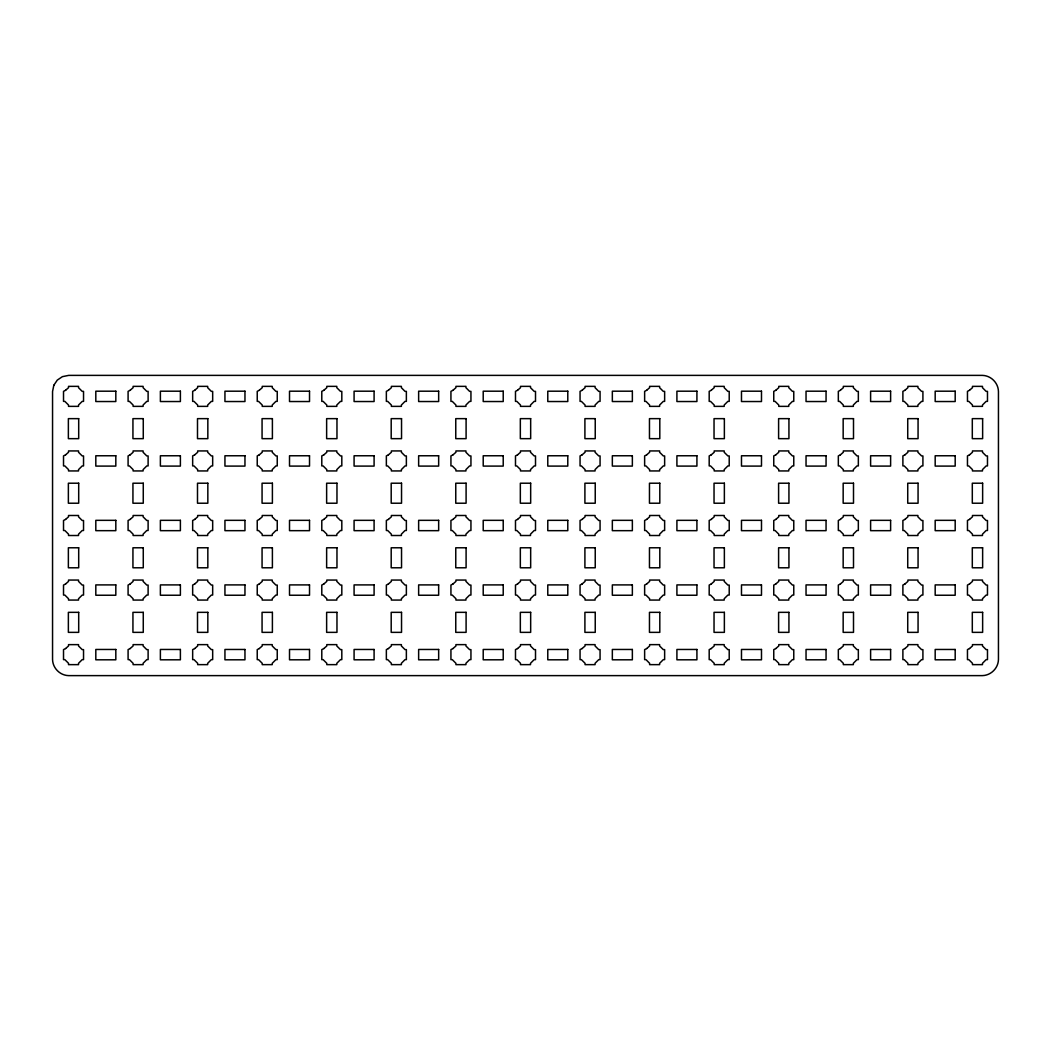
<?xml version="1.0" encoding="UTF-8"?>
<svg xmlns="http://www.w3.org/2000/svg" width="1051" height="1051" viewBox="0 0 1051 1051"><rect width="100%" height="100%" fill="white"/><g stroke="black" fill="none" stroke-linecap="round" stroke-linejoin="round"><path stroke-width="1.5" d="M53.824 385.244L52.55 391.524L52.55 659.476C52.721 668.16 60.012 675.451 68.696 675.622L982.304 675.622C990.988 675.451 998.279 668.16 998.45 659.476L998.45 391.524C998.279 382.84 990.988 375.549 982.304 375.378L68.696 375.378L62.403 376.652L57.279 380.107L53.824 385.244M65.596 390.276L63.52 391.366L63.52 401.377L64.86 401.377L68.525 405.029L68.525 406.369L78.536 406.369L78.536 405.029L82.201 401.377L83.541 401.377L83.541 391.366L82.201 391.366L78.536 387.701L78.536 386.361L68.525 386.361L68.525 387.701L65.596 390.276M65.596 454.833L63.52 455.924L63.52 465.935L64.86 465.935L68.525 469.6L68.525 470.94L78.536 470.94L78.536 469.6L82.201 465.935L83.541 465.935L83.541 455.924L82.201 455.924L78.536 452.272L78.536 450.932L68.525 450.932L68.525 452.272L65.596 454.833M130.166 390.276L128.091 391.366L128.091 401.377L129.431 401.377L133.096 405.029L133.096 406.369L143.107 406.369L143.107 405.029L146.772 401.377L148.112 401.377L148.112 391.366L146.772 391.366L143.107 387.701L143.107 386.361L133.096 386.361L133.096 387.701L130.166 390.276M65.596 519.404L63.52 520.495L63.52 530.505L64.86 530.505L68.525 534.171L68.525 535.511L78.536 535.511L78.536 534.171L82.201 530.505L83.541 530.505L83.541 520.495L82.201 520.495L78.536 516.829L78.536 515.489L68.525 515.489L68.525 516.829L65.596 519.404M130.166 454.833L128.091 455.924L128.091 465.935L129.431 465.935L133.096 469.6L133.096 470.94L143.107 470.94L143.107 469.6L146.772 465.935L148.112 465.935L148.112 455.924L146.772 455.924L143.107 452.272L143.107 450.932L133.096 450.932L133.096 452.272L130.166 454.833M194.724 390.276L192.661 391.366L192.661 401.377L194.001 401.377L197.667 405.029L197.667 406.369L207.678 406.369L207.678 405.029L211.33 401.377L212.67 401.377L212.67 391.366L211.33 391.366L207.678 387.701L207.678 386.361L197.667 386.361L197.667 387.701L194.724 390.276M65.596 583.975L63.52 585.065L63.52 595.076L64.86 595.076L68.525 598.728L68.525 600.068L78.536 600.068L78.536 598.728L82.201 595.076L83.541 595.076L83.541 585.065L82.201 585.065L78.536 581.4L78.536 580.06L68.525 580.06L68.525 581.4L65.596 583.975M130.166 519.404L128.091 520.495L128.091 530.505L129.431 530.505L133.096 534.171L133.096 535.511L143.107 535.511L143.107 534.171L146.772 530.505L148.112 530.505L148.112 520.495L146.772 520.495L143.107 516.829L143.107 515.489L133.096 515.489L133.096 516.829L130.166 519.404M194.724 454.833L192.661 455.924L192.661 465.935L194.001 465.935L197.667 469.6L197.667 470.94L207.678 470.94L207.678 469.6L211.33 465.935L212.67 465.935L212.67 455.924L211.33 455.924L207.678 452.272L207.678 450.932L197.667 450.932L197.667 452.272L194.724 454.833M65.596 648.546L63.52 649.623L63.52 659.634L64.86 659.634L68.525 663.299L68.525 664.639L78.536 664.639L78.536 663.299L82.201 659.634L83.541 659.634L83.541 649.623L82.201 649.623L78.536 645.971L78.536 644.631L68.525 644.631L68.525 645.971L65.596 648.546M259.295 390.276L257.232 391.366L257.232 401.377L258.559 401.377L262.224 405.029L262.224 406.369L272.235 406.369L272.235 405.029L275.901 401.377L277.241 401.377L277.241 391.366L275.901 391.366L272.235 387.701L272.235 386.361L262.224 386.361L262.224 387.701L259.295 390.276M130.166 583.975L128.091 585.065L128.091 595.076L129.431 595.076L133.096 598.728L133.096 600.068L143.107 600.068L143.107 598.728L146.772 595.076L148.112 595.076L148.112 585.065L146.772 585.065L143.107 581.4L143.107 580.06L133.096 580.06L133.096 581.4L130.166 583.975M194.724 519.404L192.661 520.495L192.661 530.505L194.001 530.505L197.667 534.171L197.667 535.511L207.678 535.511L207.678 534.171L211.33 530.505L212.67 530.505L212.67 520.495L211.33 520.495L207.678 516.829L207.678 515.489L197.667 515.489L197.667 516.829L194.724 519.404M259.295 454.833L257.232 455.924L257.232 465.935L258.559 465.935L262.224 469.6L262.224 470.94L272.235 470.94L272.235 469.6L275.901 465.935L277.241 465.935L277.241 455.924L275.901 455.924L272.235 452.272L272.235 450.932L262.224 450.932L262.224 452.272L259.295 454.833M130.166 648.546L128.091 649.623L128.091 659.634L129.431 659.634L133.096 663.299L133.096 664.639L143.107 664.639L143.107 663.299L146.772 659.634L148.112 659.634L148.112 649.623L146.772 649.623L143.107 645.971L143.107 644.631L133.096 644.631L133.096 645.971L130.166 648.546M323.866 390.276L321.79 391.366L321.79 401.377L323.13 401.377L326.795 405.029L326.795 406.369L336.806 406.369L336.806 405.029L340.471 401.377L341.811 401.377L341.811 391.366L340.471 391.366L336.806 387.701L336.806 386.361L326.795 386.361L326.795 387.701L323.866 390.276M194.724 583.975L192.661 585.065L192.661 595.076L194.001 595.076L197.667 598.728L197.667 600.068L207.678 600.068L207.678 598.728L211.33 595.076L212.67 595.076L212.67 585.065L211.33 585.065L207.678 581.4L207.678 580.06L197.667 580.06L197.667 581.4L194.724 583.975M259.295 519.404L257.232 520.495L257.232 530.505L258.559 530.505L262.224 534.171L262.224 535.511L272.235 535.511L272.235 534.171L275.901 530.505L277.241 530.505L277.241 520.495L275.901 520.495L272.235 516.829L272.235 515.489L262.224 515.489L262.224 516.829L259.295 519.404M323.866 454.833L321.79 455.924L321.79 465.935L323.13 465.935L326.795 469.6L326.795 470.94L336.806 470.94L336.806 469.6L340.471 465.935L341.811 465.935L341.811 455.924L340.471 455.924L336.806 452.272L336.806 450.932L326.795 450.932L326.795 452.272L323.866 454.833M194.724 648.546L192.661 649.623L192.661 659.634L194.001 659.634L197.667 663.299L197.667 664.639L207.678 664.639L207.678 663.299L211.33 659.634L212.67 659.634L212.67 649.623L211.33 649.623L207.678 645.971L207.678 644.631L197.667 644.631L197.667 645.971L194.724 648.546M388.423 390.276L386.361 391.366L386.361 401.377L387.701 401.377L391.366 405.029L391.366 406.369L401.377 406.369L401.377 405.029L405.029 401.377L406.369 401.377L406.369 391.366L405.029 391.366L401.377 387.701L401.377 386.361L391.366 386.361L391.366 387.701L388.423 390.276M259.295 583.975L257.232 585.065L257.232 595.076L258.559 595.076L262.224 598.728L262.224 600.068L272.235 600.068L272.235 598.728L275.901 595.076L277.241 595.076L277.241 585.065L275.901 585.065L272.235 581.4L272.235 580.06L262.224 580.06L262.224 581.4L259.295 583.975M323.866 519.404L321.79 520.495L321.79 530.505L323.13 530.505L326.795 534.171L326.795 535.511L336.806 535.511L336.806 534.171L340.471 530.505L341.811 530.505L341.811 520.495L340.471 520.495L336.806 516.829L336.806 515.489L326.795 515.489L326.795 516.829L323.866 519.404M388.423 454.833L386.361 455.924L386.361 465.935L387.701 465.935L391.366 469.6L391.366 470.94L401.377 470.94L401.377 469.6L405.029 465.935L406.369 465.935L406.369 455.924L405.029 455.924L401.377 452.272L401.377 450.932L391.366 450.932L391.366 452.272L388.423 454.833M259.295 648.546L257.232 649.623L257.232 659.634L258.559 659.634L262.224 663.299L262.224 664.639L272.235 664.639L272.235 663.299L275.901 659.634L277.241 659.634L277.241 649.623L275.901 649.623L272.235 645.971L272.235 644.631L262.224 644.631L262.224 645.971L259.295 648.546M452.994 390.276L450.932 391.366L450.932 401.377L452.272 401.377L455.924 405.029L455.924 406.369L465.935 406.369L465.935 405.029L469.6 401.377L470.94 401.377L470.94 391.366L469.6 391.366L465.935 387.701L465.935 386.361L455.924 386.361L455.924 387.701L452.994 390.276M323.866 583.975L321.79 585.065L321.79 595.076L323.13 595.076L326.795 598.728L326.795 600.068L336.806 600.068L336.806 598.728L340.471 595.076L341.811 595.076L341.811 585.065L340.471 585.065L336.806 581.4L336.806 580.06L326.795 580.06L326.795 581.4L323.866 583.975M388.423 519.404L386.361 520.495L386.361 530.505L387.701 530.505L391.366 534.171L391.366 535.511L401.377 535.511L401.377 534.171L405.029 530.505L406.369 530.505L406.369 520.495L405.029 520.495L401.377 516.829L401.377 515.489L391.366 515.489L391.366 516.829L388.423 519.404M452.994 454.833L450.932 455.924L450.932 465.935L452.272 465.935L455.924 469.6L455.924 470.94L465.935 470.94L465.935 469.6L469.6 465.935L470.94 465.935L470.94 455.924L469.6 455.924L465.935 452.272L465.935 450.932L455.924 450.932L455.924 452.272L452.994 454.833M323.866 648.546L321.79 649.623L321.79 659.634L323.13 659.634L326.795 663.299L326.795 664.639L336.806 664.639L336.806 663.299L340.471 659.634L341.811 659.634L341.811 649.623L340.471 649.623L336.806 645.971L336.806 644.631L326.795 644.631L326.795 645.971L323.866 648.546M517.565 390.276L515.489 391.366L515.489 401.377L516.829 401.377L520.495 405.029L520.495 406.369L530.505 406.369L530.505 405.029L534.171 401.377L535.511 401.377L535.511 391.366L534.171 391.366L530.505 387.701L530.505 386.361L520.495 386.361L520.495 387.701L517.565 390.276M388.423 583.975L386.361 585.065L386.361 595.076L387.701 595.076L391.366 598.728L391.366 600.068L401.377 600.068L401.377 598.728L405.029 595.076L406.369 595.076L406.369 585.065L405.029 585.065L401.377 581.4L401.377 580.06L391.366 580.06L391.366 581.4L388.423 583.975M452.994 519.404L450.932 520.495L450.932 530.505L452.272 530.505L455.924 534.171L455.924 535.511L465.935 535.511L465.935 534.171L469.6 530.505L470.94 530.505L470.94 520.495L469.6 520.495L465.935 516.829L465.935 515.489L455.924 515.489L455.924 516.829L452.994 519.404M517.565 454.833L515.489 455.924L515.489 465.935L516.829 465.935L520.495 469.6L520.495 470.94L530.505 470.94L530.505 469.6L534.171 465.935L535.511 465.935L535.511 455.924L534.171 455.924L530.505 452.272L530.505 450.932L520.495 450.932L520.495 452.272L517.565 454.833M388.423 648.546L386.361 649.623L386.361 659.634L387.701 659.634L391.366 663.299L391.366 664.639L401.377 664.639L401.377 663.299L405.029 659.634L406.369 659.634L406.369 649.623L405.029 649.623L401.377 645.971L401.377 644.631L391.366 644.631L391.366 645.971L388.423 648.546M582.123 390.276L580.06 391.366L580.06 401.377L581.4 401.377L585.065 405.029L585.065 406.369L595.076 406.369L595.076 405.029L598.728 401.377L600.068 401.377L600.068 391.366L598.728 391.366L595.076 387.701L595.076 386.361L585.065 386.361L585.065 387.701L582.123 390.276M452.994 583.975L450.932 585.065L450.932 595.076L452.272 595.076L455.924 598.728L455.924 600.068L465.935 600.068L465.935 598.728L469.6 595.076L470.94 595.076L470.94 585.065L469.6 585.065L465.935 581.4L465.935 580.06L455.924 580.06L455.924 581.4L452.994 583.975M517.565 519.404L515.489 520.495L515.489 530.505L516.829 530.505L520.495 534.171L520.495 535.511L530.505 535.511L530.505 534.171L534.171 530.505L535.511 530.505L535.511 520.495L534.171 520.495L530.505 516.829L530.505 515.489L520.495 515.489L520.495 516.829L517.565 519.404M582.123 454.833L580.06 455.924L580.06 465.935L581.4 465.935L585.065 469.6L585.065 470.94L595.076 470.94L595.076 469.6L598.728 465.935L600.068 465.935L600.068 455.924L598.728 455.924L595.076 452.272L595.076 450.932L585.065 450.932L585.065 452.272L582.123 454.833M452.994 648.546L450.932 649.623L450.932 659.634L452.272 659.634L455.924 663.299L455.924 664.639L465.935 664.639L465.935 663.299L469.6 659.634L470.94 659.634L470.94 649.623L469.6 649.623L465.935 645.971L465.935 644.631L455.924 644.631L455.924 645.971L452.994 648.546M646.693 390.276L644.631 391.366L644.631 401.377L645.971 401.377L649.623 405.029L649.623 406.369L659.634 406.369L659.634 405.029L663.299 401.377L664.639 401.377L664.639 391.366L663.299 391.366L659.634 387.701L659.634 386.361L649.623 386.361L649.623 387.701L646.693 390.276M517.565 583.975L515.489 585.065L515.489 595.076L516.829 595.076L520.495 598.728L520.495 600.068L530.505 600.068L530.505 598.728L534.171 595.076L535.511 595.076L535.511 585.065L534.171 585.065L530.505 581.4L530.505 580.06L520.495 580.06L520.495 581.4L517.565 583.975M582.123 519.404L580.06 520.495L580.06 530.505L581.4 530.505L585.065 534.171L585.065 535.511L595.076 535.511L595.076 534.171L598.728 530.505L600.068 530.505L600.068 520.495L598.728 520.495L595.076 516.829L595.076 515.489L585.065 515.489L585.065 516.829L582.123 519.404M646.693 454.833L644.631 455.924L644.631 465.935L645.971 465.935L649.623 469.6L649.623 470.94L659.634 470.94L659.634 469.6L663.299 465.935L664.639 465.935L664.639 455.924L663.299 455.924L659.634 452.272L659.634 450.932L649.623 450.932L649.623 452.272L646.693 454.833M517.565 648.546L515.489 649.623L515.489 659.634L516.829 659.634L520.495 663.299L520.495 664.639L530.505 664.639L530.505 663.299L534.171 659.634L535.511 659.634L535.511 649.623L534.171 649.623L530.505 645.971L530.505 644.631L520.495 644.631L520.495 645.971L517.565 648.546M711.264 390.276L709.189 391.366L709.189 401.377L710.529 401.377L714.194 405.029L714.194 406.369L724.205 406.369L724.205 405.029L727.87 401.377L729.21 401.377L729.21 391.366L727.87 391.366L724.205 387.701L724.205 386.361L714.194 386.361L714.194 387.701L711.264 390.276M582.123 583.975L580.06 585.065L580.06 595.076L581.4 595.076L585.065 598.728L585.065 600.068L595.076 600.068L595.076 598.728L598.728 595.076L600.068 595.076L600.068 585.065L598.728 585.065L595.076 581.4L595.076 580.06L585.065 580.06L585.065 581.4L582.123 583.975M646.693 519.404L644.631 520.495L644.631 530.505L645.971 530.505L649.623 534.171L649.623 535.511L659.634 535.511L659.634 534.171L663.299 530.505L664.639 530.505L664.639 520.495L663.299 520.495L659.634 516.829L659.634 515.489L649.623 515.489L649.623 516.829L646.693 519.404M711.264 454.833L709.189 455.924L709.189 465.935L710.529 465.935L714.194 469.6L714.194 470.94L724.205 470.94L724.205 469.6L727.87 465.935L729.21 465.935L729.21 455.924L727.87 455.924L724.205 452.272L724.205 450.932L714.194 450.932L714.194 452.272L711.264 454.833M582.123 648.546L580.06 649.623L580.06 659.634L581.4 659.634L585.065 663.299L585.065 664.639L595.076 664.639L595.076 663.299L598.728 659.634L600.068 659.634L600.068 649.623L598.728 649.623L595.076 645.971L595.076 644.631L585.065 644.631L585.065 645.971L582.123 648.546M775.822 390.276L773.759 391.366L773.759 401.377L775.099 401.377L778.765 405.029L778.765 406.369L788.775 406.369L788.775 405.029L792.441 401.377L793.768 401.377L793.768 391.366L792.441 391.366L788.775 387.701L788.775 386.361L778.765 386.361L778.765 387.701L775.822 390.276M646.693 583.975L644.631 585.065L644.631 595.076L645.971 595.076L649.623 598.728L649.623 600.068L659.634 600.068L659.634 598.728L663.299 595.076L664.639 595.076L664.639 585.065L663.299 585.065L659.634 581.4L659.634 580.06L649.623 580.06L649.623 581.4L646.693 583.975M711.264 519.404L709.189 520.495L709.189 530.505L710.529 530.505L714.194 534.171L714.194 535.511L724.205 535.511L724.205 534.171L727.87 530.505L729.21 530.505L729.21 520.495L727.87 520.495L724.205 516.829L724.205 515.489L714.194 515.489L714.194 516.829L711.264 519.404M775.822 454.833L773.759 455.924L773.759 465.935L775.099 465.935L778.765 469.6L778.765 470.94L788.775 470.94L788.775 469.6L792.441 465.935L793.768 465.935L793.768 455.924L792.441 455.924L788.775 452.272L788.775 450.932L778.765 450.932L778.765 452.272L775.822 454.833M646.693 648.546L644.631 649.623L644.631 659.634L645.971 659.634L649.623 663.299L649.623 664.639L659.634 664.639L659.634 663.299L663.299 659.634L664.639 659.634L664.639 649.623L663.299 649.623L659.634 645.971L659.634 644.631L649.623 644.631L649.623 645.971L646.693 648.546M840.393 390.276L838.33 391.366L838.33 401.377L839.67 401.377L843.322 405.029L843.322 406.369L853.333 406.369L853.333 405.029L856.999 401.377L858.339 401.377L858.339 391.366L856.999 391.366L853.333 387.701L853.333 386.361L843.322 386.361L843.322 387.701L840.393 390.276M711.264 583.975L709.189 585.065L709.189 595.076L710.529 595.076L714.194 598.728L714.194 600.068L724.205 600.068L724.205 598.728L727.87 595.076L729.21 595.076L729.21 585.065L727.87 585.065L724.205 581.4L724.205 580.06L714.194 580.06L714.194 581.4L711.264 583.975M775.822 519.404L773.759 520.495L773.759 530.505L775.099 530.505L778.765 534.171L778.765 535.511L788.775 535.511L788.775 534.171L792.441 530.505L793.768 530.505L793.768 520.495L792.441 520.495L788.775 516.829L788.775 515.489L778.765 515.489L778.765 516.829L775.822 519.404M840.393 454.833L838.33 455.924L838.33 465.935L839.67 465.935L843.322 469.6L843.322 470.94L853.333 470.94L853.333 469.6L856.999 465.935L858.339 465.935L858.339 455.924L856.999 455.924L853.333 452.272L853.333 450.932L843.322 450.932L843.322 452.272L840.393 454.833M711.264 648.546L709.189 649.623L709.189 659.634L710.529 659.634L714.194 663.299L714.194 664.639L724.205 664.639L724.205 663.299L727.87 659.634L729.21 659.634L729.21 649.623L727.87 649.623L724.205 645.971L724.205 644.631L714.194 644.631L714.194 645.971L711.264 648.546M904.964 390.276L902.888 391.366L902.888 401.377L904.228 401.377L907.893 405.029L907.893 406.369L917.904 406.369L917.904 405.029L921.569 401.377L922.909 401.377L922.909 391.366L921.569 391.366L917.904 387.701L917.904 386.361L907.893 386.361L907.893 387.701L904.964 390.276M775.822 583.975L773.759 585.065L773.759 595.076L775.099 595.076L778.765 598.728L778.765 600.068L788.775 600.068L788.775 598.728L792.441 595.076L793.768 595.076L793.768 585.065L792.441 585.065L788.775 581.4L788.775 580.06L778.765 580.06L778.765 581.4L775.822 583.975M840.393 519.404L838.33 520.495L838.33 530.505L839.67 530.505L843.322 534.171L843.322 535.511L853.333 535.511L853.333 534.171L856.999 530.505L858.339 530.505L858.339 520.495L856.999 520.495L853.333 516.829L853.333 515.489L843.322 515.489L843.322 516.829L840.393 519.404M904.964 454.833L902.888 455.924L902.888 465.935L904.228 465.935L907.893 469.6L907.893 470.94L917.904 470.94L917.904 469.6L921.569 465.935L922.909 465.935L922.909 455.924L921.569 455.924L917.904 452.272L917.904 450.932L907.893 450.932L907.893 452.272L904.964 454.833M775.822 648.546L773.759 649.623L773.759 659.634L775.099 659.634L778.765 663.299L778.765 664.639L788.775 664.639L788.775 663.299L792.441 659.634L793.768 659.634L793.768 649.623L792.441 649.623L788.775 645.971L788.775 644.631L778.765 644.631L778.765 645.971L775.822 648.546M969.521 390.276L967.459 391.366L967.459 401.377L968.799 401.377L972.464 405.029L972.464 406.369L982.475 406.369L982.475 405.029L986.14 401.377L987.48 401.377L987.48 391.366L986.14 391.366L982.475 387.701L982.475 386.361L972.464 386.361L972.464 387.701L969.521 390.276M840.393 583.975L838.33 585.065L838.33 595.076L839.67 595.076L843.322 598.728L843.322 600.068L853.333 600.068L853.333 598.728L856.999 595.076L858.339 595.076L858.339 585.065L856.999 585.065L853.333 581.4L853.333 580.06L843.322 580.06L843.322 581.4L840.393 583.975M904.964 519.404L902.888 520.495L902.888 530.505L904.228 530.505L907.893 534.171L907.893 535.511L917.904 535.511L917.904 534.171L921.569 530.505L922.909 530.505L922.909 520.495L921.569 520.495L917.904 516.829L917.904 515.489L907.893 515.489L907.893 516.829L904.964 519.404M969.521 454.833L967.459 455.924L967.459 465.935L968.799 465.935L972.464 469.6L972.464 470.94L982.475 470.94L982.475 469.6L986.14 465.935L987.48 465.935L987.48 455.924L986.14 455.924L982.475 452.272L982.475 450.932L972.464 450.932L972.464 452.272L969.521 454.833M840.393 648.546L838.33 649.623L838.33 659.634L839.67 659.634L843.322 663.299L843.322 664.639L853.333 664.639L853.333 663.299L856.999 659.634L858.339 659.634L858.339 649.623L856.999 649.623L853.333 645.971L853.333 644.631L843.322 644.631L843.322 645.971L840.393 648.546M904.964 583.975L902.888 585.065L902.888 595.076L904.228 595.076L907.893 598.728L907.893 600.068L917.904 600.068L917.904 598.728L921.569 595.076L922.909 595.076L922.909 585.065L921.569 585.065L917.904 581.4L917.904 580.06L907.893 580.06L907.893 581.4L904.964 583.975M969.521 519.404L967.459 520.495L967.459 530.505L968.799 530.505L972.464 534.171L972.464 535.511L982.475 535.511L982.475 534.171L986.14 530.505L987.48 530.505L987.48 520.495L986.14 520.495L982.475 516.829L982.475 515.489L972.464 515.489L972.464 516.829L969.521 519.404M904.964 648.546L902.888 649.623L902.888 659.634L904.228 659.634L907.893 663.299L907.893 664.639L917.904 664.639L917.904 663.299L921.569 659.634L922.909 659.634L922.909 649.623L921.569 649.623L917.904 645.971L917.904 644.631L907.893 644.631L907.893 645.971L904.964 648.546M969.521 583.975L967.459 585.065L967.459 595.076L968.799 595.076L972.464 598.728L972.464 600.068L982.475 600.068L982.475 598.728L986.14 595.076L987.48 595.076L987.48 585.065L986.14 585.065L982.475 581.4L982.475 580.06L972.464 580.06L972.464 581.4L969.521 583.975M969.521 648.546L967.459 649.623L967.459 659.634L968.799 659.634L972.464 663.299L972.464 664.639L982.475 664.639L982.475 663.299L986.14 659.634L987.48 659.634L987.48 649.623L986.14 649.623L982.475 645.971L982.475 644.631L972.464 644.631L972.464 645.971L969.521 648.546M115.82 391.195L95.812 391.195L95.812 401.535L115.82 401.535L115.82 391.195M180.391 391.195L160.383 391.195L160.383 401.535L180.391 401.535L180.391 391.195M244.962 391.195L224.94 391.195L224.94 401.535L244.962 401.535L244.962 391.195M309.519 391.195L289.511 391.195L289.511 401.535L309.519 401.535L309.519 391.195M374.09 391.195L354.082 391.195L354.082 401.535L374.09 401.535L374.09 391.195M438.661 391.195L418.64 391.195L418.64 401.535L438.661 401.535L438.661 391.195M503.219 391.195L483.21 391.195L483.21 401.535L503.219 401.535L503.219 391.195M567.79 391.195L547.781 391.195L547.781 401.535L567.79 401.535L567.79 391.195M632.36 391.195L612.339 391.195L612.339 401.535L632.36 401.535L632.36 391.195M696.918 391.195L676.91 391.195L676.91 401.535L696.918 401.535L696.918 391.195M761.489 391.195L741.481 391.195L741.481 401.535L761.489 401.535L761.489 391.195M826.06 391.195L806.038 391.195L806.038 401.535L826.06 401.535L826.06 391.195M890.617 391.195L870.609 391.195L870.609 401.535L890.617 401.535L890.617 391.195M955.188 391.195L935.18 391.195L935.18 401.535L955.188 401.535L955.188 391.195M78.694 418.64L68.368 418.64L68.368 438.661L78.694 438.661L78.694 418.64M143.264 418.64L132.938 418.64L132.938 438.661L143.264 438.661L143.264 418.64M207.835 418.64L197.496 418.64L197.496 438.661L207.835 438.661L207.835 418.64M272.393 418.64L262.067 418.64L262.067 438.661L272.393 438.661L272.393 418.64M336.964 418.64L326.638 418.64L326.638 438.661L336.964 438.661L336.964 418.64M401.535 418.64L391.195 418.64L391.195 438.661L401.535 438.661L401.535 418.64M466.092 418.64L455.766 418.64L455.766 438.661L466.092 438.661L466.092 418.64M530.663 418.64L520.337 418.64L520.337 438.661L530.663 438.661L530.663 418.64M595.234 418.64L584.908 418.64L584.908 438.661L595.234 438.661L595.234 418.64M659.805 418.64L649.465 418.64L649.465 438.661L659.805 438.661L659.805 418.64M724.362 418.64L714.036 418.64L714.036 438.661L724.362 438.661L724.362 418.64M788.933 418.64L778.607 418.64L778.607 438.661L788.933 438.661L788.933 418.64M853.504 418.64L843.165 418.64L843.165 438.661L853.504 438.661L853.504 418.64M918.062 418.64L907.736 418.64L907.736 438.661L918.062 438.661L918.062 418.64M982.632 418.64L972.306 418.64L972.306 438.661L982.632 438.661L982.632 418.64M115.82 455.766L95.812 455.766L95.812 466.092L115.82 466.092L115.82 455.766M180.391 455.766L160.383 455.766L160.383 466.092L180.391 466.092L180.391 455.766M244.962 455.766L224.94 455.766L224.94 466.092L244.962 466.092L244.962 455.766M309.519 455.766L289.511 455.766L289.511 466.092L309.519 466.092L309.519 455.766M374.09 455.766L354.082 455.766L354.082 466.092L374.09 466.092L374.09 455.766M438.661 455.766L418.64 455.766L418.64 466.092L438.661 466.092L438.661 455.766M503.219 455.766L483.21 455.766L483.21 466.092L503.219 466.092L503.219 455.766M567.79 455.766L547.781 455.766L547.781 466.092L567.79 466.092L567.79 455.766M632.36 455.766L612.339 455.766L612.339 466.092L632.36 466.092L632.36 455.766M696.918 455.766L676.91 455.766L676.91 466.092L696.918 466.092L696.918 455.766M761.489 455.766L741.481 455.766L741.481 466.092L761.489 466.092L761.489 455.766M826.06 455.766L806.038 455.766L806.038 466.092L826.06 466.092L826.06 455.766M890.617 455.766L870.609 455.766L870.609 466.092L890.617 466.092L890.617 455.766M955.188 455.766L935.18 455.766L935.18 466.092L955.188 466.092L955.188 455.766M78.694 483.21L68.368 483.21L68.368 503.219L78.694 503.219L78.694 483.21M143.264 483.21L132.938 483.21L132.938 503.219L143.264 503.219L143.264 483.21M207.835 483.21L197.496 483.21L197.496 503.219L207.835 503.219L207.835 483.21M272.393 483.21L262.067 483.21L262.067 503.219L272.393 503.219L272.393 483.21M336.964 483.21L326.638 483.21L326.638 503.219L336.964 503.219L336.964 483.21M401.535 483.21L391.195 483.21L391.195 503.219L401.535 503.219L401.535 483.21M466.092 483.21L455.766 483.21L455.766 503.219L466.092 503.219L466.092 483.21M530.663 483.21L520.337 483.21L520.337 503.219L530.663 503.219L530.663 483.21M595.234 483.21L584.908 483.21L584.908 503.219L595.234 503.219L595.234 483.21M659.805 483.21L649.465 483.21L649.465 503.219L659.805 503.219L659.805 483.21M724.362 483.21L714.036 483.21L714.036 503.219L724.362 503.219L724.362 483.21M788.933 483.21L778.607 483.21L778.607 503.219L788.933 503.219L788.933 483.21M853.504 483.21L843.165 483.21L843.165 503.219L853.504 503.219L853.504 483.21M918.062 483.21L907.736 483.21L907.736 503.219L918.062 503.219L918.062 483.21M982.632 483.21L972.306 483.21L972.306 503.219L982.632 503.219L982.632 483.21M115.82 520.337L95.812 520.337L95.812 530.663L115.82 530.663L115.82 520.337M180.391 520.337L160.383 520.337L160.383 530.663L180.391 530.663L180.391 520.337M244.962 520.337L224.94 520.337L224.94 530.663L244.962 530.663L244.962 520.337M309.519 520.337L289.511 520.337L289.511 530.663L309.519 530.663L309.519 520.337M374.09 520.337L354.082 520.337L354.082 530.663L374.09 530.663L374.09 520.337M438.661 520.337L418.64 520.337L418.64 530.663L438.661 530.663L438.661 520.337M503.219 520.337L483.21 520.337L483.21 530.663L503.219 530.663L503.219 520.337M567.79 520.337L547.781 520.337L547.781 530.663L567.79 530.663L567.79 520.337M632.36 520.337L612.339 520.337L612.339 530.663L632.36 530.663L632.36 520.337M696.918 520.337L676.91 520.337L676.91 530.663L696.918 530.663L696.918 520.337M761.489 520.337L741.481 520.337L741.481 530.663L761.489 530.663L761.489 520.337M826.06 520.337L806.038 520.337L806.038 530.663L826.06 530.663L826.06 520.337M890.617 520.337L870.609 520.337L870.609 530.663L890.617 530.663L890.617 520.337M955.188 520.337L935.18 520.337L935.18 530.663L955.188 530.663L955.188 520.337M78.694 547.781L68.368 547.781L68.368 567.79L78.694 567.79L78.694 547.781M143.264 547.781L132.938 547.781L132.938 567.79L143.264 567.79L143.264 547.781M207.835 547.781L197.496 547.781L197.496 567.79L207.835 567.79L207.835 547.781M272.393 547.781L262.067 547.781L262.067 567.79L272.393 567.79L272.393 547.781M336.964 547.781L326.638 547.781L326.638 567.79L336.964 567.79L336.964 547.781M401.535 547.781L391.195 547.781L391.195 567.79L401.535 567.79L401.535 547.781M466.092 547.781L455.766 547.781L455.766 567.79L466.092 567.79L466.092 547.781M530.663 547.781L520.337 547.781L520.337 567.79L530.663 567.79L530.663 547.781M595.234 547.781L584.908 547.781L584.908 567.79L595.234 567.79L595.234 547.781M659.805 547.781L649.465 547.781L649.465 567.79L659.805 567.79L659.805 547.781M724.362 547.781L714.036 547.781L714.036 567.79L724.362 567.79L724.362 547.781M788.933 547.781L778.607 547.781L778.607 567.79L788.933 567.79L788.933 547.781M853.504 547.781L843.165 547.781L843.165 567.79L853.504 567.79L853.504 547.781M918.062 547.781L907.736 547.781L907.736 567.79L918.062 567.79L918.062 547.781M982.632 547.781L972.306 547.781L972.306 567.79L982.632 567.79L982.632 547.781M115.82 584.908L95.812 584.908L95.812 595.234L115.82 595.234L115.82 584.908M180.391 584.908L160.383 584.908L160.383 595.234L180.391 595.234L180.391 584.908M244.962 584.908L224.94 584.908L224.94 595.234L244.962 595.234L244.962 584.908M309.519 584.908L289.511 584.908L289.511 595.234L309.519 595.234L309.519 584.908M374.09 584.908L354.082 584.908L354.082 595.234L374.09 595.234L374.09 584.908M438.661 584.908L418.64 584.908L418.64 595.234L438.661 595.234L438.661 584.908M503.219 584.908L483.21 584.908L483.21 595.234L503.219 595.234L503.219 584.908M567.79 584.908L547.781 584.908L547.781 595.234L567.79 595.234L567.79 584.908M632.36 584.908L612.339 584.908L612.339 595.234L632.36 595.234L632.36 584.908M696.918 584.908L676.91 584.908L676.91 595.234L696.918 595.234L696.918 584.908M761.489 584.908L741.481 584.908L741.481 595.234L761.489 595.234L761.489 584.908M826.06 584.908L806.038 584.908L806.038 595.234L826.06 595.234L826.06 584.908M890.617 584.908L870.609 584.908L870.609 595.234L890.617 595.234L890.617 584.908M955.188 584.908L935.18 584.908L935.18 595.234L955.188 595.234L955.188 584.908M78.694 612.339L68.368 612.339L68.368 632.36L78.694 632.36L78.694 612.339M143.264 612.339L132.938 612.339L132.938 632.36L143.264 632.36L143.264 612.339M207.835 612.339L197.496 612.339L197.496 632.36L207.835 632.36L207.835 612.339M272.393 612.339L262.067 612.339L262.067 632.36L272.393 632.36L272.393 612.339M336.964 612.339L326.638 612.339L326.638 632.36L336.964 632.36L336.964 612.339M401.535 612.339L391.195 612.339L391.195 632.36L401.535 632.36L401.535 612.339M466.092 612.339L455.766 612.339L455.766 632.36L466.092 632.36L466.092 612.339M530.663 612.339L520.337 612.339L520.337 632.36L530.663 632.36L530.663 612.339M595.234 612.339L584.908 612.339L584.908 632.36L595.234 632.36L595.234 612.339M659.805 612.339L649.465 612.339L649.465 632.36L659.805 632.36L659.805 612.339M724.362 612.339L714.036 612.339L714.036 632.36L724.362 632.36L724.362 612.339M788.933 612.339L778.607 612.339L778.607 632.36L788.933 632.36L788.933 612.339M853.504 612.339L843.165 612.339L843.165 632.36L853.504 632.36L853.504 612.339M918.062 612.339L907.736 612.339L907.736 632.36L918.062 632.36L918.062 612.339M982.632 612.339L972.306 612.339L972.306 632.36L982.632 632.36L982.632 612.339M115.82 649.465L95.812 649.465L95.812 659.805L115.82 659.805L115.82 649.465M180.391 649.465L160.383 649.465L160.383 659.805L180.391 659.805L180.391 649.465M244.962 649.465L224.94 649.465L224.94 659.805L244.962 659.805L244.962 649.465M309.519 649.465L289.511 649.465L289.511 659.805L309.519 659.805L309.519 649.465M374.09 649.465L354.082 649.465L354.082 659.805L374.09 659.805L374.09 649.465M438.661 649.465L418.64 649.465L418.64 659.805L438.661 659.805L438.661 649.465M503.219 649.465L483.21 649.465L483.21 659.805L503.219 659.805L503.219 649.465M567.79 649.465L547.781 649.465L547.781 659.805L567.79 659.805L567.79 649.465M632.36 649.465L612.339 649.465L612.339 659.805L632.36 659.805L632.36 649.465M696.918 649.465L676.91 649.465L676.91 659.805L696.918 659.805L696.918 649.465M761.489 649.465L741.481 649.465L741.481 659.805L761.489 659.805L761.489 649.465M826.06 649.465L806.038 649.465L806.038 659.805L826.06 659.805L826.06 649.465M890.617 649.465L870.609 649.465L870.609 659.805L890.617 659.805L890.617 649.465M955.188 649.465L935.18 649.465L935.18 659.805L955.188 659.805L955.188 649.465"/></g></svg>
